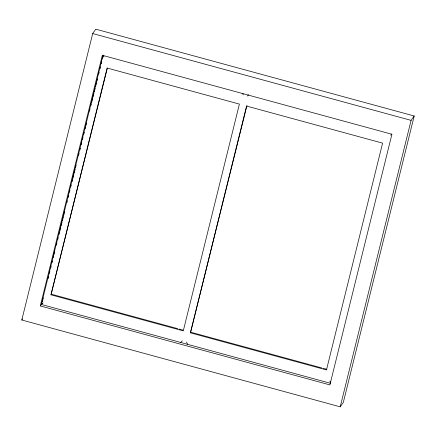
<?xml version="1.0" encoding="UTF-8"?>
<svg xmlns="http://www.w3.org/2000/svg" width="436" height="436" viewBox="0 0 436 436"><rect width="100%" height="100%" fill="white"/><g stroke="black" fill="none" stroke-linecap="round" stroke-linejoin="round"><path stroke-width="0.65" d="M21.8 320.008L92.694 33.545L95.795 29.168L414.2 115.992L343.306 402.455L340.205 406.832L21.8 320.008L22.574 318.912M40.297 305.941L102.329 55.285L391.931 134.255L329.899 384.912L40.297 305.941L42.238 303.205M103.054 55.159L41.36 304.453L330.232 383.228M42.341 301.772L43.322 297.815M48.053 278.686L48.543 276.707M49.361 273.41L49.851 271.432M50.663 268.129L51.154 266.151M51.971 262.854L52.462 260.875M53.279 257.578L53.764 255.6M54.091 254.281L54.745 251.643M56.38 245.043L56.871 243.065M57.683 239.767L58.173 237.789M58.991 234.492L59.481 232.513M59.808 231.194L60.784 227.238M61.111 225.913L62.092 221.957M62.419 220.638L63.4 216.681M63.727 215.362L64.702 211.405M66.828 202.827L67.313 200.849M68.13 197.552L68.621 195.573M69.438 192.276L69.929 190.298M70.741 187L71.231 185.022M72.049 181.719L72.54 179.741M72.867 178.422L73.848 174.465M74.169 173.147L75.15 169.19M75.477 167.871L76.131 165.233M78.578 155.336L79.069 153.358M79.886 150.06L80.377 148.082M81.189 144.785L81.679 142.806M82.497 139.504L82.987 137.525M83.805 134.228L84.295 132.25M85.107 128.952L85.598 126.974M85.925 125.655L86.579 123.017M89.516 111.142L90.007 109.164M90.824 105.866L91.309 103.888M91.636 102.569L92.617 98.607M92.944 97.288L93.925 93.331M94.252 92.012L95.228 88.056M95.555 86.737L96.536 82.78M96.863 81.461L97.517 78.823M98.656 74.202L99.146 72.223M99.964 68.926L100.454 66.948M101.272 63.651L101.757 61.672M102.574 58.375L103.065 56.391M50.99 294.807L107.114 68.027L239.402 104.1L183.278 330.88L50.99 294.807L107.37 68.092M190.439 332.832L246.563 106.052L382.595 143.144L326.471 369.93L190.439 332.832L246.983 105.458M340.205 406.832L411.099 120.369L414.2 115.992M180.618 342.429L182.324 340.843M41.382 304.415L43.039 302.862M248.613 94.748L247.359 96.045M391.746 134.092L390.705 135.138M187.594 344.282L186.494 341.982M92.694 33.545L411.099 120.369M51.41 294.218L177.85 328.695M179.147 329.049L183.049 330.112M190.859 332.243L309.516 364.6M310.16 364.774L321.741 367.935M323.027 368.284L326.891 369.336M330.717 383.233L329.845 381.069M243.19 94.906L242.814 93.478M103.899 56.925L103.479 55.17"/></g></svg>
